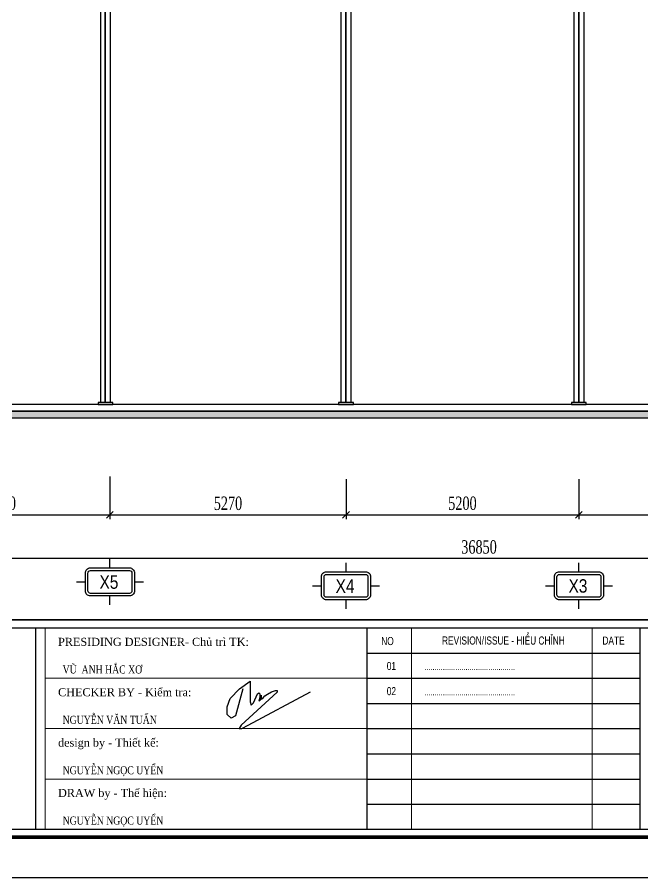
# Model space of a CAD drawing. Header units: inches. Extents: x 315041 to 662841, y -45540 to -35018.
# Drawn here: x 331005.2 to 331144.8, y -36581.1 to -36388.9 of the extents above; entities that cross this region are included whole.
import ezdxf
from ezdxf.enums import TextEntityAlignment as Align

# ---------------------------------------------------------------- set-up
doc = ezdxf.new("R2010")
doc.units = ezdxf.units.IN
doc.header["$MEASUREMENT"] = 0
doc.linetypes.add('CENTER', pattern=[2, 1.25, -0.25, 0.25, -0.25])
for name, color, linetype in [('001-TRUC', 252, 'CENTER'), ('1', 1, 'Continuous'), ('2', 2, 'Continuous'), ('251', 251, 'Continuous'), ('3', 3, 'Continuous'), ('7', 7, 'Continuous'), ('8', 8, 'Continuous'), ('BAO KHUNG', 31, 'Continuous')]:
    doc.layers.add(name, color=color, linetype=linetype)
doc.layers.add('Cover text', color=7, linetype='Continuous', true_color=0x52370f)
doc.layers.add('S-Hatch', color=8, linetype='Continuous', lineweight=9)
doc.styles.add('hx2', font='VHARIALN.TTF')
doc.styles.add('ST1', font='times.ttf', dxfattribs={"width": 0.7})
doc.styles.add('ST3', font='times.ttf', dxfattribs={"width": 0.8})
doc.styles.get("Standard").update_dxf_attribs({"font": 'VHARIALN.TTF'})
doc.styles.add('style2', font='VHAVANI.TTF')
doc.dimstyles.new('100', dxfattribs={"dimtxt": 3, "dimasz": 1.5, "dimexe": 1, "dimexo": 0, "dimgap": 1, "dimtad": 1, "dimdec": 0, "dimlfac": 100, "dimzin": 0, "dimdsep": 46, "dimtxsty": 'ST1', "dimblk": 'OBLIQUE', "dimcen": 1, "dimdle": 1, "dimclrd": 8, "dimclre": 8, "dimclrt": 3, "dimadec": 0, "dimazin": 0, "dimtfac": 1, "dimtdec": 0, "dimtix": 1, "dimtmove": 1, "dimatfit": 3, "dimfxl": 0, "dimtfill": 1, "dimtolj": 1, "dimtzin": 0, "dimlwd": -1, "dimlwe": -1, "dimarcsym": 1})

# ---------------------------------------------------------------- blocks, each defined once
blk = doc.blocks.new('TENTRUC')
at = {"layer": '7'}
for p, q in [((0, 8.27), (0, 10.26)), ((-7.48, 5.13), (-5.48, 5.13)), ((5.48, 5.13), (7.48, 5.13)), ((0, 0), (0, 2))]:
    blk.add_line(p, q, dxfattribs=at)
blk.add_lwpolyline([(-4.36, 8.27), (4.36, 8.27, -0.414214), (5.48, 7.14), (5.48, 3.12, -0.414214), (4.36, 2), (-4.36, 2, -0.414214), (-5.48, 3.12), (-5.48, 7.14, -0.414214)], format="xyb", close=True, dxfattribs=at)
at = {"layer": '8', "ltscale": 15}
blk.add_lwpolyline([(-4.36, 7.68), (4.36, 7.68, -0.414214), (4.9, 7.14), (4.9, 3.12, -0.414214), (4.36, 2.58), (-4.36, 2.58, -0.414214), (-4.9, 3.12), (-4.9, 7.14, -0.414214)], format="xyb", close=True, dxfattribs=at)
at = {"layer": '3', "style": 'hx2'}
blk.add_attdef('TR', text='', height=2.9, dxfattribs=at).set_placement((-0.16, 3.83), align=Align.CENTER)
blk = doc.blocks.new('_Oblique')
at = {"color": 0, "linetype": 'ByBlock', "lineweight": -2}
blk.add_line((-0.5, -0.5), (0.5, 0.5), dxfattribs=at)
blk = doc.blocks.new('*D414')
at = {"color": 8, "linetype": 'Continuous', "transparency": 16777216}
for p, q in [((330977.58, -36491.51), (330977.58, -36501.03)), ((331025.88, -36491.51), (331025.88, -36501.03)), ((330976.58, -36500.03), (331026.88, -36500.03))]:
    blk.add_line(p, q, dxfattribs=at)
at = {"layer": 'Defpoints', "color": 0, "transparency": 16777216}
for p in [(330977.58, -36491.51), (331025.88, -36491.51), (331025.88, -36500.03)]:
    blk.add_point(p, dxfattribs=at)
at = {"color": 8, "transparency": 16777216, "xscale": 1.5, "yscale": 1.5, "zscale": 1.5, "rotation": 180}
blk.add_blockref('_Oblique', (330977.58, -36500.03), dxfattribs=at)
at = {"color": 8, "transparency": 16777216, "xscale": 1.5, "yscale": 1.5, "zscale": 1.5}
blk.add_blockref('_Oblique', (331025.88, -36500.03), dxfattribs=at)
at = {"color": 3, "transparency": 16777216, "insert": (331001.73, -36497.5), "char_height": 3, "attachment_point": 5, "style": 'ST1', "bg_fill": 3, "box_fill_scale": 1.25, "bg_fill_color": 256, "bg_fill_true_color": 13158600, "bg_fill_transparency": 4522052}
blk.add_mtext('\\A1;4830', dxfattribs=at)
blk = doc.blocks.new('*D415')
at = {"color": 8, "linetype": 'Continuous', "transparency": 16777216}
for p, q in [((331025.88, -36491.51), (331025.88, -36501.03)), ((331078.58, -36492.06), (331078.58, -36501.03)), ((331024.88, -36500.03), (331079.58, -36500.03))]:
    blk.add_line(p, q, dxfattribs=at)
at = {"layer": 'Defpoints', "color": 0, "transparency": 16777216}
for p in [(331025.88, -36491.51), (331078.58, -36492.06), (331078.58, -36500.03)]:
    blk.add_point(p, dxfattribs=at)
at = {"color": 8, "transparency": 16777216, "xscale": 1.5, "yscale": 1.5, "zscale": 1.5, "rotation": 180}
blk.add_blockref('_Oblique', (331025.88, -36500.03), dxfattribs=at)
at = {"color": 8, "transparency": 16777216, "xscale": 1.5, "yscale": 1.5, "zscale": 1.5}
blk.add_blockref('_Oblique', (331078.58, -36500.03), dxfattribs=at)
at = {"color": 3, "transparency": 16777216, "insert": (331052.23, -36497.5), "char_height": 3, "attachment_point": 5, "style": 'ST1', "bg_fill": 3, "box_fill_scale": 1.25, "bg_fill_color": 256, "bg_fill_true_color": 13158600, "bg_fill_transparency": 16680628}
blk.add_mtext('\\A1;5270', dxfattribs=at)
blk = doc.blocks.new('*D416')
at = {"color": 8, "linetype": 'Continuous', "transparency": 16777216}
for p, q in [((331078.58, -36492.06), (331078.58, -36501.03)), ((331130.58, -36492.06), (331130.58, -36501.03)), ((331077.58, -36500.03), (331131.58, -36500.03))]:
    blk.add_line(p, q, dxfattribs=at)
at = {"layer": 'Defpoints', "color": 0, "transparency": 16777216}
for p in [(331078.58, -36492.06), (331130.58, -36492.06), (331130.58, -36500.03)]:
    blk.add_point(p, dxfattribs=at)
at = {"color": 8, "transparency": 16777216, "xscale": 1.5, "yscale": 1.5, "zscale": 1.5, "rotation": 180}
blk.add_blockref('_Oblique', (331078.58, -36500.03), dxfattribs=at)
at = {"color": 8, "transparency": 16777216, "xscale": 1.5, "yscale": 1.5, "zscale": 1.5}
blk.add_blockref('_Oblique', (331130.58, -36500.03), dxfattribs=at)
at = {"color": 3, "transparency": 16777216, "insert": (331104.58, -36497.5), "char_height": 3, "attachment_point": 5, "style": 'ST1', "bg_fill": 3, "box_fill_scale": 1.25, "bg_fill_color": 256, "bg_fill_true_color": 13158600, "bg_fill_transparency": 0}
blk.add_mtext('\\A1;5200', dxfattribs=at)
blk = doc.blocks.new('*D417')
at = {"color": 8, "linetype": 'Continuous', "transparency": 16777216}
for p, q in [((331130.58, -36492.06), (331130.58, -36501.03)), ((331182.58, -36492.06), (331182.58, -36501.03)), ((331129.58, -36500.03), (331183.58, -36500.03))]:
    blk.add_line(p, q, dxfattribs=at)
at = {"layer": 'Defpoints', "color": 0, "transparency": 16777216}
for p in [(331130.58, -36492.06), (331182.58, -36492.06), (331182.58, -36500.03)]:
    blk.add_point(p, dxfattribs=at)
at = {"color": 8, "transparency": 16777216, "xscale": 1.5, "yscale": 1.5, "zscale": 1.5, "rotation": 180}
blk.add_blockref('_Oblique', (331130.58, -36500.03), dxfattribs=at)
at = {"color": 8, "transparency": 16777216, "xscale": 1.5, "yscale": 1.5, "zscale": 1.5}
blk.add_blockref('_Oblique', (331182.58, -36500.03), dxfattribs=at)
at = {"color": 3, "transparency": 16777216, "insert": (331156.58, -36497.5), "char_height": 3, "attachment_point": 5, "style": 'ST1', "bg_fill": 3, "box_fill_scale": 1.25, "bg_fill_color": 256, "bg_fill_true_color": 13158600, "bg_fill_transparency": 1019152}
blk.add_mtext('\\A1;5200', dxfattribs=at)
blk = doc.blocks.new('*D420')
at = {"color": 8, "linetype": 'Continuous', "transparency": 16777216}
for p, q in [((330924.03, -36492.06), (330924.03, -36510.77)), ((331292.53, -36492.06), (331292.53, -36510.77)), ((330923.03, -36509.77), (331293.53, -36509.77))]:
    blk.add_line(p, q, dxfattribs=at)
at = {"layer": 'Defpoints', "color": 0, "transparency": 16777216}
for p in [(330924.03, -36492.06), (331292.53, -36492.06), (331292.53, -36509.77)]:
    blk.add_point(p, dxfattribs=at)
at = {"color": 8, "transparency": 16777216, "xscale": 1.5, "yscale": 1.5, "zscale": 1.5, "rotation": 180}
blk.add_blockref('_Oblique', (330924.03, -36509.77), dxfattribs=at)
at = {"color": 8, "transparency": 16777216, "xscale": 1.5, "yscale": 1.5, "zscale": 1.5}
blk.add_blockref('_Oblique', (331292.53, -36509.77), dxfattribs=at)
at = {"color": 3, "transparency": 16777216, "insert": (331108.28, -36507.25), "char_height": 3, "attachment_point": 5, "style": 'ST1', "bg_fill": 3, "box_fill_scale": 1.25, "bg_fill_color": 256, "bg_fill_true_color": 13158600, "bg_fill_transparency": 16515072}
blk.add_mtext('\\A1;36850', dxfattribs=at)
blk = doc.blocks.new('A$C3be9bcc6')
at = {"layer": '1', "color": 5, "lineweight": 30}
blk.add_lwpolyline([(0.81, 8.89), (-0.84, 2.88), (-1.85, 2.33), (-2.68, 3.13), (-2.68, 4.9), (-2.07, 6.74), (0.04, 8.88), (2.4, 10.63), (2.4, 6), (2.65, 5.25), (3.15, 5.75), (4.09, 7.78), (4.36, 8), (4.55, 7.76), (4.55, 6.96), (4.38, 6.24), (4.73, 6.44), (4.87, 7.5), (4.91, 6.81), (4.96, 6.56), (5.3, 6.85), (5.71, 7.36), (6.26, 7.68), (7.16, 8.21), (8.05, 8.54), (8.45, 8.54), (8.45, 8.14), (0.41, 0.75), (0, 0), (0.54, 0), (2.01, 0.75), (15.87, 8.23)], dxfattribs=at)
blk = doc.blocks.new('A$C75D82031')
at = {"layer": '2', "color": 157, "linetype": 'Continuous'}
blk.add_lwpolyline([(0, 420), (594, 420), (594, 0), (0, 0)], close=True, dxfattribs=at)
at = {"layer": '251', "linetype": 'Continuous'}
for p, q in [((285.8, 50.19), (346.77, 50.19)), ((285.8, 44.56), (346.77, 44.56)), ((285.8, 38.94), (346.77, 38.94)), ((285.8, 33.31), (346.77, 33.31)), ((285.8, 27.69), (346.77, 27.69)), ((285.8, 22.06), (346.77, 22.06)), ((285.8, 16.44), (346.77, 16.44))]:
    blk.add_line(p, q, dxfattribs=at)
at = {"layer": '7', "color": 147, "linetype": 'Continuous'}
blk.add_lwpolyline([(12.33, 57.61), (581.67, 57.61), (581.67, 409.19), (12.33, 409.19)], close=True, dxfattribs=at)
at = {"layer": 'BAO KHUNG', "color": 7}
blk.add_line((346.77, 10.81), (346.77, 55.81), dxfattribs=at)
at = {"layer": 'BAO KHUNG', "color": 167, "linetype": 'Continuous', "const_width": 0.871}
blk.add_lwpolyline([(10.59, 9.07), (583.41, 9.07), (583.41, 410.93), (10.59, 410.93)], close=True, dxfattribs=at)
at = {"layer": 'BAO KHUNG', "color": 7}
for points in [[(144.95, 55.81), (285.8, 55.81), (285.8, 10.81), (144.95, 10.81)], [(211.89, 55.81), (474.14, 55.81), (474.14, 10.81), (211.89, 10.81)]]:
    blk.add_lwpolyline(points, close=True, dxfattribs=at)
at = {"layer": 'S-Hatch'}
for p, q in [((213.95, 10.81), (213.95, 55.81)), ((295.73, 55.81), (295.73, 10.81)), ((336.07, 55.81), (336.07, 10.81)), ((285.8, 44.56), (213.95, 44.56)), ((285.8, 33.31), (213.95, 33.31)), ((285.8, 22.06), (213.95, 22.06))]:
    blk.add_line(p, q, dxfattribs=at)
blk.add_blockref('A$C3be9bcc6', (257.32, 33.31))
at = {"layer": 'BAO KHUNG', "color": 7, "linetype": 'Continuous', "width": 0.9}
for s, p in [('REVISION/ISSUE - HIÓU CHØNH', (316.27, 53)), ('DATE', (340.86, 52.99)), ('NO', (290.4, 52.88)), ('01', (291.27, 47.31)), ('02', (291.27, 41.69))]:
    blk.add_text(s, height=1.8, dxfattribs=at).set_placement(p, align=Align.MIDDLE_CENTER)
at = {"layer": 'BAO KHUNG', "color": 7, "linetype": 'Continuous', "style": 'ST3'}
for s, p in [('PRESIDING DESIGNER- Chủ trì TK:', (216.86, 51.8)), ('CHECKER BY - Kiểm tra:', (216.86, 40.55)), ('design by - Thiết kế:', (216.86, 29.3)), ('DRAW by - Thể hiện:', (216.86, 18.05))]:
    blk.add_text(s, height=1.8, dxfattribs=at).set_placement(p)
at = {"layer": 'Cover text', "linetype": 'Continuous', "width": 0.8}
for s, height, style, p in [('VŨ  ANH HẮC XƠ', 1.8, 'ST3', (217.88, 45.63)), ('............................................', 1.5, 'style2', (298.6, 46.4)), ('............................................', 1.5, 'style2', (298.6, 40.78)), ('NGUYỄN VĂN TUẤN', 1.8, 'ST3', (217.88, 34.38)), ('NGUYỄN NGỌC UYỂN', 1.8, 'ST3', (217.88, 23.13)), ('NGUYỄN NGỌC UYỂN', 1.8, 'ST3', (217.88, 11.88))]:
    blk.add_text(s, height=height, dxfattribs=dict(at, style=style)).set_placement(p)

msp = doc.modelspace()

# ---------------------------------------------------------------- hatches: boundary and pattern name
h = msp.add_hatch()
h.set_pattern_fill('AR-CONC', color=8, scale=0.25, style=0)
h.set_pattern_definition([(130, (654718.8724, 2249.0937), (-1.7931504565, -0.1568803375), [0.1875, -2.0625]), (185, (654718.8724, 2249.0937), (0.346878334, 1.880480334), [0.15, -1.65]), (79.5486, (654718.723, 2249.0807), (-1.446273454, 1.723598855), [0.159350475, -1.75285528]), (133.8158, (654718.8724, 2249.5937), (-2.668102622, -0.413797536), [0.28125, -3.09375]), (83.3644, (654718.65, 2249.5593), (-2.336656764, 2.435294677), [0.23902572, -2.6292825]), (188.8158, (654718.8724, 2249.5937), (-2.336654863, 2.435296502), [0.225, -2.475]), (159, (654718.6224, 2249.4687), (-1.49226763, -1.0065472267), [0.1875, -2.0625]), (214, (654718.6224, 2249.4687), (-0.60828833, 1.812875113), [0.15, -1.65]), (108.5486, (654718.498, 2249.3849), (-2.100556571, 0.806326242), [0.159350475, -1.75285528]), (142.5, (654718.8724, 2249.09374), (-0.0303996383, 0.8322346346), [0, -1.63, 0, -1.675, 0, -1.65625]), (172.5, (654718.8724, 2249.0937), (-0.6576738436, 0.9860292797), [0, -0.955, 0, -1.5925, 0, -0.63125]), (212.5, (654719.4299, 2249.09374), (-1.3345560904, -0.0563871793), [0, -0.625, 0, -1.95, 0, -2.5875]), (222.5, (654719.6799, 2249.0937), (-1.4579654234, 0.250262456), [0, -0.8125, 0, -1.295, 0, -1.8375])])
h.paths.add_polyline_path([(331291.0292, -36478.378), (331291.0292, -36481.378), (331292.5292, -36481.378), (331309.0739, -36481.378), (331309.0739, -36479.878), (331292.5292, -36479.878), (331292.5292, -36476.878), (331291.0292, -36476.878), (330963.8227, -36476.878), (330963.8227, -36478.378)])

# ---------------------------------------------------------------- linework, layer by layer
at = {"color": 8}
for points in [[(330924.0289, -36476.878), (331292.5293, -36476.878), (331292.5293, -36475.3844), (330924.0289, -36475.3844)], [(331291.0292, -36478.378), (331291.0292, -36481.378), (331292.5292, -36481.378), (331309.0739, -36481.378), (331309.0739, -36479.878), (331292.5292, -36479.878), (331292.5292, -36476.878), (331291.0292, -36476.878), (330963.8227, -36476.878), (330963.8227, -36478.378)]]:
    msp.add_lwpolyline(points, close=True, dxfattribs=at)
at = {"layer": '001-TRUC', "lineweight": 0, "ltscale": 10}
msp.add_line((331228.5987, -36476.878), (330882.5786, -36476.878), dxfattribs=at)
at = {"layer": '2', "color": 9}
for p, q in [((331024.8491, -36474.9883), (331024.8491, -36219.8241)), ((331024.9091, -36474.9883), (331024.9091, -36219.8241)), ((331078.5491, -36474.9883), (331078.5491, -36219.8241)), ((331078.6091, -36474.9883), (331078.6091, -36219.8241)), ((331130.5493, -36474.9883), (331130.5493, -36219.8241)), ((331130.6093, -36474.9883), (331130.6093, -36219.8241))]:
    msp.add_line(p, q, dxfattribs=at)
for points in [[(331023.8191, -36219.8241), (331025.9391, -36219.8241), (331025.9391, -36474.9883), (331023.8191, -36474.9883)], [(331077.5193, -36219.8241), (331079.6393, -36219.8241), (331079.6393, -36474.9883), (331077.5193, -36474.9883)], [(331129.5193, -36219.8241), (331131.6393, -36219.8241), (331131.6393, -36474.9883), (331129.5193, -36474.9883)]]:
    msp.add_lwpolyline(points, close=True, dxfattribs=at)
at = {"layer": '8'}
for points in [[(331023.2291, -36475.3844), (331026.5291, -36475.3844), (331026.5291, -36474.9883), (331023.2291, -36474.9883)], [(331076.9293, -36475.3844), (331080.2293, -36475.3844), (331080.2293, -36474.9883), (331076.9293, -36474.9883)], [(331128.9293, -36475.3844), (331132.2293, -36475.3844), (331132.2293, -36474.9883), (331128.9293, -36474.9883)]]:
    msp.add_lwpolyline(points, close=True, dxfattribs=at)

# ---------------------------------------------------------------- block references
at = {"layer": '3'}
ref = msp.add_blockref('TENTRUC', (331025.8789, -36520.1797), dxfattribs=at)
ref.add_attrib('TR', 'x5', dxfattribs={"layer": '0', "height": 3, "style": 'hx2'}).set_placement((331025.6626, -36516.5753), align=Align.CENTER)
ref = msp.add_blockref('TENTRUC', (331078.5791, -36521.0369), dxfattribs=at)
ref.add_attrib('TR', 'x4', dxfattribs={"layer": '0', "height": 3, "style": 'hx2'}).set_placement((331078.3628, -36517.4836), align=Align.CENTER)
ref = msp.add_blockref('TENTRUC', (331130.5791, -36521.0369), dxfattribs=at)
ref.add_attrib('TR', 'x3', dxfattribs={"layer": '0', "height": 3, "style": 'hx2'}).set_placement((331130.3628, -36517.4427), align=Align.CENTER)

# ---------------------------------------------------------------- dimensions: what is measured, and where the dimension line sits
at = {"color": 8}
dim = msp.add_linear_dim(base=(331025.8789, -36500.0266), p1=(330977.5789, -36491.5057), p2=(331025.8789, -36491.5057), dimstyle='100', dxfattribs=at)
dim.commit()
dim.dimension.update_dxf_attribs({"geometry": '*D414', "text_midpoint": (331001.7289, -36497.5007)})

# ---------------------------------------------------------------- next in the draw order: dimensions: what is measured, and where the dimension line sits
dim = msp.add_linear_dim(base=(331078.5791, -36500.0266), p1=(331025.8789, -36491.5057), p2=(331078.5791, -36492.06), dimstyle='100', dxfattribs=at)
dim.commit()
dim.dimension.update_dxf_attribs({"geometry": '*D415', "text_midpoint": (331052.229, -36497.4964)})

# ---------------------------------------------------------------- next in the draw order: dimensions: what is measured, and where the dimension line sits
dim = msp.add_linear_dim(base=(331130.5791, -36500.0266), p1=(331078.5791, -36492.06), p2=(331130.5791, -36492.06), dimstyle='100', dxfattribs=at)
dim.commit()
dim.dimension.update_dxf_attribs({"geometry": '*D416', "text_midpoint": (331104.5791, -36497.5007)})

# ---------------------------------------------------------------- next in the draw order: dimensions: what is measured, and where the dimension line sits
dim = msp.add_linear_dim(base=(331182.5791, -36500.0266), p1=(331130.5791, -36492.06), p2=(331182.5791, -36492.06), dimstyle='100', dxfattribs=at)
dim.commit()
dim.dimension.update_dxf_attribs({"geometry": '*D417', "text_midpoint": (331156.5791, -36497.5007)})

# ---------------------------------------------------------------- next in the draw order: dimensions: what is measured, and where the dimension line sits
dim = msp.add_linear_dim(base=(331292.5292, -36509.7719), p1=(330924.0289, -36492.06), p2=(331292.5292, -36492.06), dimstyle='100', dxfattribs=at)
dim.commit()
dim.dimension.update_dxf_attribs({"geometry": '*D420', "text_midpoint": (331108.279, -36507.246)})

# ---------------------------------------------------------------- next in the draw order: linework, layer by layer
msp.add_lwpolyline([(330809.7734, -36171.9399), (331379.1113, -36171.9399), (331379.1113, -36523.5197), (330809.7734, -36523.5197)], close=True, dxfattribs=at)

# ---------------------------------------------------------------- next in the draw order: block references
at = {"color": 1}
msp.add_blockref('A$C75D82031', (330797.4423, -36581.1298), dxfattribs=at)

doc.saveas('drawing.dxf')
